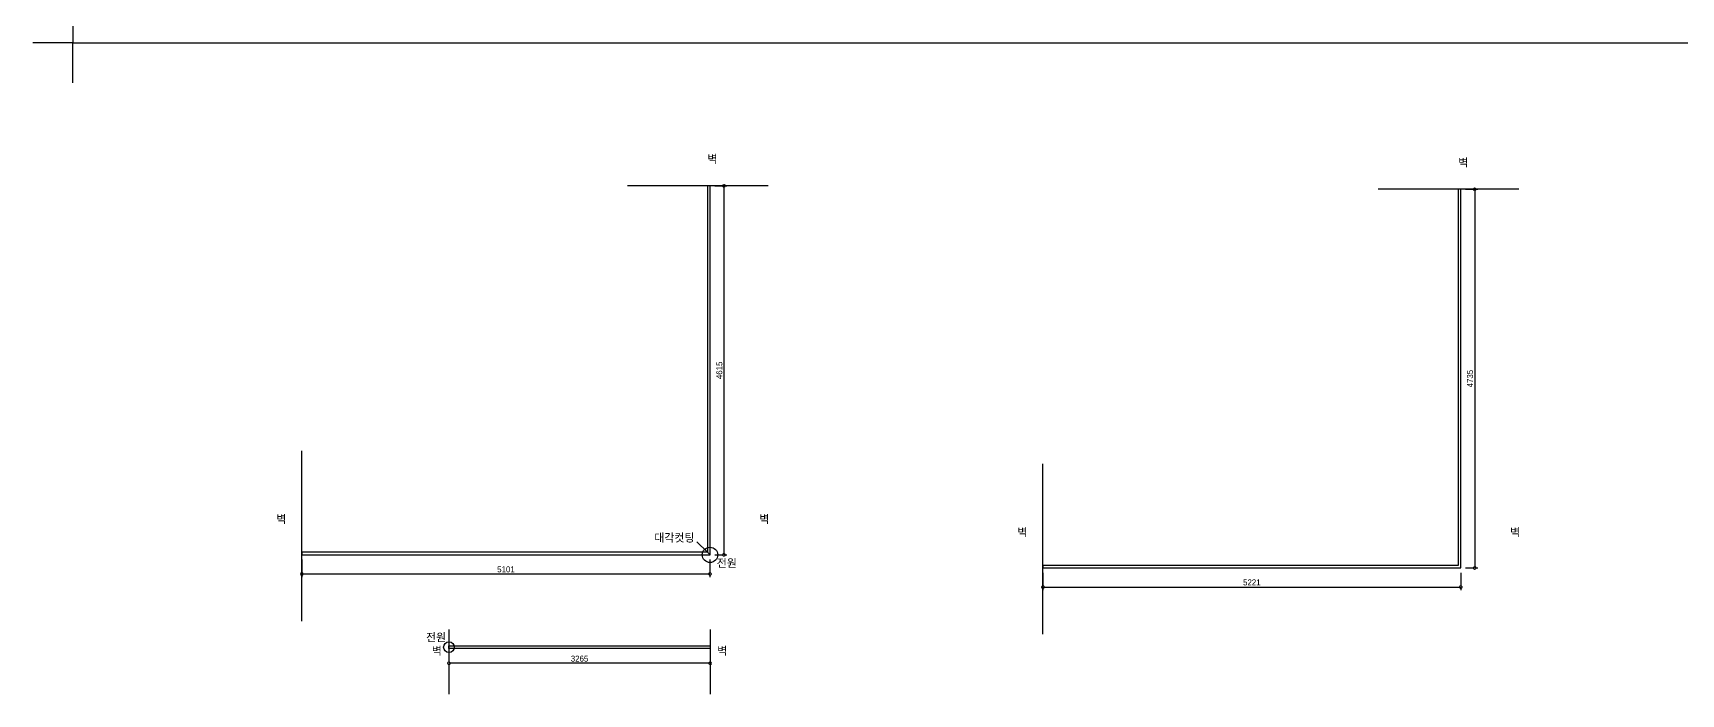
# Model space of a CAD drawing. Header units: inches. Extents: x -53835 to 52744, y -79586 to -50910.
# Drawn here: x -10792 to 9804, y -74402 to -66135 of the extents above; entities that cross this region are included whole.
import ezdxf
from ezdxf.enums import TextEntityAlignment as Align

# ---------------------------------------------------------------- set-up
doc = ezdxf.new("R2010")
doc.units = ezdxf.units.IN
doc.header["$LTSCALE"] = 50
doc.header["$MEASUREMENT"] = 0
for name, color, linetype in [('3.기호.계단선', 30, 'Continuous'), ('CEIL-LIGHT', 7, 'Continuous'), ('FORM(YOURNAME)-1', 1, 'Continuous'), ('FORM(YOURNAME)-11', 1, 'Continuous'), ('wal', 3, 'Continuous'), ('win', 4, 'Continuous')]:
    doc.layers.add(name, color=color, linetype=linetype)
doc.styles.add('YOURNAME', font='HY울릉도M.TTF')
doc.styles.add('스타일1', font='HY울릉도M.TTF')
doc.styles.add('코레일둥고', font='Korail_Round_Gothic_Medium.ttf')
doc.dimstyles.new('30', dxfattribs={"dimscale": 30, "dimtxt": 2.5, "dimasz": 2.5, "dimexe": 1.25, "dimexo": 2, "dimtad": 1, "dimdec": 0, "dimtxsty": '스타일1', "dimblk": 'DOTSMALL', "dimcen": 2.5, "dimclrd": 1, "dimclre": 1, "dimclrt": 2, "dimadec": 0, "dimazin": 0, "dimtfac": 1, "dimtix": 1, "dimtmove": 0, "dimatfit": 3, "dimldrblk": 'DOTSMALL', "dimfxl": 1.25, "dimarcsym": 0})

# ---------------------------------------------------------------- blocks, each defined once
blk = doc.blocks.new('FORM-ELEVATION')
at = {"layer": 'Defpoints', "color": 1}
blk.add_lwpolyline([(-11309, -24692), (-11309, -22692), (-13309, -22692)], dxfattribs=at)
at = {"layer": 'FORM(YOURNAME)-11', "color": 250}
blk.add_lwpolyline([(-11309, -22692), (72691, -22692), (72691, 36708), (-11309, 36708)], close=True, dxfattribs=at)
at = {"layer": 'FORM(YOURNAME)-11', "color": 3, "style": 'YOURNAME'}
for tag, height, p in [('2', 450, (71041, -1863)), ('1', 450, (71041, -1219)), ('3', 450, (71041, -3150)), ('4', 450, (71041, -5081)), ('5', 515, (71041, -7398)), ('6', 515, (71041, -9650)), ('7', 515, (71041, -11903)), ('8', 515, (71041, -14155)), ('9', 515, (71041, -16408)), ('10', 515, (66791, -18596)), ('11', 515, (71041, -18660)), ('12', 515, (66791, -20848)), ('13', 515, (71041, -20848))]:
    blk.add_attdef(tag, text='', height=height, dxfattribs=at).set_placement(p, align=Align.MIDDLE_RIGHT)
blk = doc.blocks.new('_DOTSMALL')
at = {"color": 0, "linetype": 'ByBlock', "const_width": 0.5}
blk.add_lwpolyline([(-0.0625, 0, 1), (0.0625, 0, 1)], format="xyb", close=True, dxfattribs=at)
blk = doc.blocks.new('*D510')
at = {"layer": 'Defpoints', "color": 0, "ltscale": 10, "transparency": 16777216}
for p in [(-5593, -73832), (-2328, -73832), (-5593, -74017)]:
    blk.add_point(p, dxfattribs=at)
at = {"layer": 'FORM(YOURNAME)-11', "color": 1, "lineweight": -2, "ltscale": 10, "transparency": 16777216}
for p, q in [((-5593, -73892), (-5593, -74054)), ((-2328, -73892), (-2328, -74054)), ((-2328, -74017), (-5593, -74017))]:
    blk.add_line(p, q, dxfattribs=at)
at = {"layer": 'FORM(YOURNAME)-11', "color": 1, "lineweight": -2, "ltscale": 10, "transparency": 16777216, "xscale": 75, "yscale": 75, "zscale": 75, "rotation": 180}
blk.add_blockref('_DOTSMALL', (-5593, -74017), dxfattribs=at)
at = {"layer": 'FORM(YOURNAME)-11', "color": 1, "lineweight": -2, "ltscale": 10, "transparency": 16777216, "xscale": 75, "yscale": 75, "zscale": 75}
blk.add_blockref('_DOTSMALL', (-2328, -74017), dxfattribs=at)
at = {"layer": 'FORM(YOURNAME)-11', "color": 2, "ltscale": 10, "transparency": 16777216, "insert": (-3961, -73959), "char_height": 75, "attachment_point": 5, "style": '스타일1'}
blk.add_mtext('3265', dxfattribs=at)
blk = doc.blocks.new('*D511')
at = {"layer": 'Defpoints', "color": 0, "ltscale": 10, "transparency": 16777216}
for p in [(-7432, -72661), (-2331, -72661), (-2331, -72900)]:
    blk.add_point(p, dxfattribs=at)
at = {"layer": 'FORM(YOURNAME)-11', "color": 1, "lineweight": -2, "ltscale": 10, "transparency": 16777216}
for p, q in [((-7432, -72721), (-7432, -72938)), ((-7432, -72900), (-2331, -72900)), ((-2331, -72721), (-2331, -72938))]:
    blk.add_line(p, q, dxfattribs=at)
at = {"layer": 'FORM(YOURNAME)-11', "color": 1, "lineweight": -2, "ltscale": 10, "transparency": 16777216, "xscale": 75, "yscale": 75, "zscale": 75, "rotation": 180}
blk.add_blockref('_DOTSMALL', (-7432, -72900), dxfattribs=at)
at = {"layer": 'FORM(YOURNAME)-11', "color": 1, "lineweight": -2, "ltscale": 10, "transparency": 16777216, "xscale": 75, "yscale": 75, "zscale": 75}
blk.add_blockref('_DOTSMALL', (-2331, -72900), dxfattribs=at)
at = {"layer": 'FORM(YOURNAME)-11', "color": 2, "ltscale": 10, "transparency": 16777216, "insert": (-4881, -72843), "char_height": 75, "attachment_point": 5, "style": '스타일1'}
blk.add_mtext('5101', dxfattribs=at)
blk = doc.blocks.new('*D512')
at = {"layer": 'Defpoints', "color": 0, "ltscale": 10, "transparency": 16777216}
for p in [(-2331, -68046), (-2331, -72661), (-2157, -72661)]:
    blk.add_point(p, dxfattribs=at)
at = {"layer": 'FORM(YOURNAME)-11', "color": 1, "lineweight": -2, "ltscale": 10, "transparency": 16777216}
for p, q in [((-2271, -68046), (-2119, -68046)), ((-2157, -68046), (-2157, -72661)), ((-2271, -72661), (-2119, -72661))]:
    blk.add_line(p, q, dxfattribs=at)
at = {"layer": 'FORM(YOURNAME)-11', "color": 1, "lineweight": -2, "ltscale": 10, "transparency": 16777216, "xscale": 75, "yscale": 75, "zscale": 75}
for p, rotation in [((-2157, -68046), 90), ((-2157, -72661), 270)]:
    blk.add_blockref('_DOTSMALL', p, dxfattribs=dict(at, rotation=rotation))
at = {"layer": 'FORM(YOURNAME)-11', "color": 2, "ltscale": 10, "transparency": 16777216, "insert": (-2214, -70354), "char_height": 75, "attachment_point": 5, "rotation": 90, "style": '스타일1'}
blk.add_mtext('4615', dxfattribs=at)
blk = doc.blocks.new('*D521')
at = {"layer": 'Defpoints', "color": 0, "ltscale": 10, "transparency": 16777216}
for p in [(1830, -72825), (7051, -72825), (7051, -73064)]:
    blk.add_point(p, dxfattribs=at)
at = {"layer": 'FORM(YOURNAME)-11', "color": 1, "lineweight": -2, "ltscale": 10, "transparency": 16777216}
for p, q in [((1830, -72885), (1830, -73102)), ((7051, -72885), (7051, -73102)), ((1830, -73064), (7051, -73064))]:
    blk.add_line(p, q, dxfattribs=at)
at = {"layer": 'FORM(YOURNAME)-11', "color": 1, "lineweight": -2, "ltscale": 10, "transparency": 16777216, "xscale": 75, "yscale": 75, "zscale": 75, "rotation": 180}
blk.add_blockref('_DOTSMALL', (1830, -73064), dxfattribs=at)
at = {"layer": 'FORM(YOURNAME)-11', "color": 1, "lineweight": -2, "ltscale": 10, "transparency": 16777216, "xscale": 75, "yscale": 75, "zscale": 75}
blk.add_blockref('_DOTSMALL', (7051, -73064), dxfattribs=at)
at = {"layer": 'FORM(YOURNAME)-11', "color": 2, "ltscale": 10, "transparency": 16777216, "insert": (4440, -73006), "char_height": 75, "attachment_point": 5, "style": '스타일1'}
blk.add_mtext('5221', dxfattribs=at)
blk = doc.blocks.new('*D522')
at = {"layer": 'Defpoints', "color": 0, "ltscale": 10, "transparency": 16777216}
for p in [(7051, -68090), (7051, -72825), (7225, -72825)]:
    blk.add_point(p, dxfattribs=at)
at = {"layer": 'FORM(YOURNAME)-11', "color": 1, "lineweight": -2, "ltscale": 10, "transparency": 16777216}
for p, q in [((7111, -68090), (7263, -68090)), ((7225, -68090), (7225, -72825)), ((7111, -72825), (7263, -72825))]:
    blk.add_line(p, q, dxfattribs=at)
at = {"layer": 'FORM(YOURNAME)-11', "color": 1, "lineweight": -2, "ltscale": 10, "transparency": 16777216, "xscale": 75, "yscale": 75, "zscale": 75}
for p, rotation in [((7225, -68090), 90), ((7225, -72825), 270)]:
    blk.add_blockref('_DOTSMALL', p, dxfattribs=dict(at, rotation=rotation))
at = {"layer": 'FORM(YOURNAME)-11', "color": 2, "ltscale": 10, "transparency": 16777216, "insert": (7167, -70457), "char_height": 75, "attachment_point": 5, "rotation": 90, "style": '스타일1'}
blk.add_mtext('4735', dxfattribs=at)

msp = doc.modelspace()

# ---------------------------------------------------------------- linework, layer by layer
at = {"layer": '3.기호.계단선', "ltscale": 10}
msp.add_line((-2330.898, -72661.366), (-2362.898, -72629.366), dxfattribs=at)
at = {"layer": '3.기호.계단선'}
for centre, radius in [((-2330.898, -72661.366), 96.213), ((-5593.036, -73815.726), 66.978)]:
    msp.add_circle(centre, radius, dxfattribs=at)
at = {"layer": 'CEIL-LIGHT', "ltscale": 10}
for p, q in [((-1603.768, -68046.366), (-3363.665, -68046.366)), ((7778.017, -68089.95), (6018.12, -68089.95)), ((-7431.898, -73490.851), (-7431.898, -71360.366)), ((1829.887, -73654.435), (1829.887, -71523.95)), ((-2362.898, -72629.366), (-2495.437, -72496.828)), ((-5593.036, -73596.01), (-5593.036, -74401.768)), ((-2328.036, -73596.01), (-2328.036, -74401.768))]:
    msp.add_line(p, q, dxfattribs=at)
at = {"layer": 'wal', "ltscale": 10}
for p, q in [((-2330.898, -68046.366), (-2362.898, -68046.366)), ((-2362.898, -68046.366), (-2362.898, -72629.366)), ((-2330.898, -72661.366), (-2330.898, -68046.366)), ((7050.887, -68089.95), (7018.887, -68089.95)), ((7018.887, -68089.95), (7018.887, -72792.95)), ((7050.887, -72824.95), (7050.887, -68089.95))]:
    msp.add_line(p, q, dxfattribs=at)
at = {"layer": 'win', "ltscale": 10}
for p, q in [((-7431.898, -72629.366), (-7431.898, -72661.366)), ((-2362.898, -72629.366), (-7431.898, -72629.366)), ((-7431.898, -72661.366), (-2330.898, -72661.366)), ((1829.887, -72792.95), (1829.887, -72824.95)), ((7018.887, -72792.95), (1829.887, -72792.95)), ((1829.887, -72824.95), (7050.887, -72824.95))]:
    msp.add_line(p, q, dxfattribs=at)
msp.add_lwpolyline([(-2328.036, -73799.726), (-2328.036, -73831.726), (-5593.036, -73831.726), (-5593.036, -73799.726), (-2328.036, -73799.726)], dxfattribs=at)

# ---------------------------------------------------------------- block references
at = {"layer": 'FORM(YOURNAME)-1', "xscale": 0.2500000000000001, "yscale": 0.2500000000000001, "zscale": 0.2500000000000001}
msp.add_blockref('FORM-ELEVATION', (-7464.457, -60586.552), dxfattribs=at)

# ---------------------------------------------------------------- texts
at = {"layer": 'CEIL-LIGHT', "ltscale": 10, "style": '코레일둥고'}
for s, p in [('벽', (-2362.898, -67760.941)), ('벽', (7018.887, -67804.525)), ('벽', (-7750.375, -72264.107)), ('벽', (-1714.023, -72264.107)), ('대각컷팅', (-3027.229, -72496.754)), ('벽', (1511.41, -72427.691)), ('벽', (7667.762, -72427.691)), ('전원', (-2246.613, -72814.15)), ('전원', (-5879.091, -73743.256)), ('벽', (-5807.156, -73911.716)), ('벽', (-2240.862, -73911.716))]:
    msp.add_text(s, height=100, dxfattribs=at).set_placement(p)

# ---------------------------------------------------------------- dimensions: what is measured, and where the dimension line sits
at = {"layer": 'FORM(YOURNAME)-11', "ltscale": 10}
for base, p1, p2, angle, picture, middle in [((-2156.646, -72661.366), (-2330.898, -68046.366), (-2330.898, -72661.366), 90, '*D512', (-2213.794, -70353.866)), ((7225.139, -72824.95), (7050.887, -68089.95), (7050.887, -72824.95), 90, '*D522', (7167.391, -70457.45)), ((-5593.036, -74016.894), (-2328.036, -73831.726), (-5593.036, -73831.726), 180, '*D510', (-3960.536, -73959.096))]:
    dim = msp.add_linear_dim(base=base, p1=p1, p2=p2, angle=angle, dimstyle='30', dxfattribs=at)
    dim.commit()
    dim.dimension.update_dxf_attribs({"geometry": picture, "text_midpoint": middle})
for base, p1, p2, picture, middle in [((-2330.898, -72900.467), (-7431.898, -72661.366), (-2330.898, -72661.366), '*D511', (-4881.398, -72842.719)), ((7050.887, -73064.051), (1829.887, -72824.95), (7050.887, -72824.95), '*D521', (4440.387, -73006.403))]:
    dim = msp.add_linear_dim(base=base, p1=p1, p2=p2, dimstyle='30', dxfattribs=at)
    dim.commit()
    dim.dimension.update_dxf_attribs({"geometry": picture, "text_midpoint": middle})

doc.saveas('drawing.dxf')
